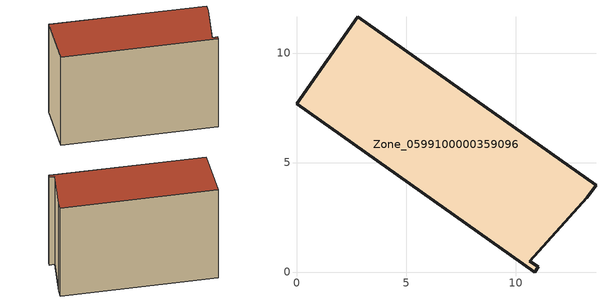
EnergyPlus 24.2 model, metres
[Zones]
Zone_0599100000359096
 floor ground (C_G): 13.26,3.38 10.65,0.5 11.04,0.24 10.87,0 0,7.68 2.8,11.65 13.67,3.97 z3.72
 wall outside (C_F): 10.87,0 11.04,0.24 10.65,0.5 13.26,3.38 13.67,3.97 2.8,11.65 0,7.68 10.87,0 z3.72:12.56
 roof outside (C_R): 13.26,3.38 13.67,3.97 2.8,11.65 0,7.68 10.87,0 11.04,0.24 10.65,0.5 z12.56
[BUILDING]
Pand.0599100000359096: North Axis=0; Terrain=City; Loads Convergence Tolerance Value=0.04; Temperature Convergence Tolerance Value=0.4; Solar Distribution=FullExterior; Maximum Number of Warmup Days=25; Minimum Number of Warmup Days=1
[Site:Location]
Rotterdam.The.Hague.AP_ZH_NLD Design_Conditions: Latitude=51.96; Longitude=4.45; Time Zone=1; Elevation=-4.5
[SITE:GROUNDTEMPERATURE:BUILDINGSURFACE]
18, 18, 18, 18, 18, 18, 18, 18, 18, 18, 18, 18
[MATERIAL] Thermal Absorptance=0.9; Solar Absorptance=0.7; Visible Absorptance=0.7
Name | Roughness | Thickness | Conductivity | Density | Specific Heat
G.TI.1992-2005 | MediumSmooth | 0.15 | 0.06 | 540 | 1210
F.TI.1992-2005 | Rough | 0.3 | 0.12 | 1920 | 840
R.TI.1992-2005 | MediumRough | 0.2 | 0.08 | 1500 | 1000
[CONSTRUCTION]
C_G: G.TI.1992-2005
C_F: F.TI.1992-2005
C_R: R.TI.1992-2005
[ZONE]
Zone_0599100000359096: Type=1; Multiplier=1; Ceiling Height=Autocalculate; Volume=Autocalculate; Floor Area=autocalculate; Part of Total Floor Area=Yes
[ZONEINFILTRATION:DESIGNFLOWRATE]
Infil_Zone_0599100000359096: Zone or ZoneList or Space or SpaceList=Zone_0599100000359096; Schedule=AlwaysOn; Design Flow Rate Calculation Method=Flow/Area; Flow Rate per Floor Area=0.0015; Constant Term Coefficient=1; Temperature Term Coefficient=0; Velocity Term Coefficient=0; Velocity Squared Term Coefficient=0
[HVACTEMPLATE:ZONE:IDEALLOADSAIRSYSTEM]
Zone_0599100000359096: Maximum Heating Supply Air Temperature=50; Minimum Cooling Supply Air Temperature=13; Maximum Heating Supply Air Humidity Ratio=0.0156; Minimum Cooling Supply Air Humidity Ratio=0.0077; Heating Limit=NoLimit; Cooling Limit=NoLimit; Dehumidification Control Type=ConstantSensibleHeatRatio; Cooling Sensible Heat Ratio=0.7; Dehumidification Setpoint=60; Humidification Control Type=None; Humidification Setpoint=30; Outdoor Air Method=None; Outdoor Air Flow Rate per Person=0.00944; Outdoor Air Flow Rate per Zone Floor Area=0; Outdoor Air Flow Rate per Zone=0; Demand Controlled Ventilation Type=None; Outdoor Air Economizer Type=NoEconomizer; Heat Recovery Type=None; Sensible Heat Recovery Effectiveness=0.7; Latent Heat Recovery Effectiveness=0.65
[ZONECONTROL:THERMOSTAT]
ThermostatControl_Zone_0599100000359096: Zone or ZoneList=Zone_0599100000359096; Control Type Schedule=DualSetpointControlType; Control 1=Thermostat_Zone_0599100000359096; Temperature Difference Between Cutout And Setpoint=0
[THERMOSTATSETPOINT:DUALSETPOINT]
Thermostat_Zone_0599100000359096: Heating Setpoint Temperature Schedule=HeatingSetpoint_Zone_0599100000359096; Cooling Setpoint Temperature Schedule=CoolingSetpoint_Zone_0599100000359096
[SCHEDULE:COMPACT]
HeatingSetpoint_Zone_0599100000359096: Through: 12/31, For: AllDays, Until: 24:00, 21
CoolingSetpoint_Zone_0599100000359096: Through: 12/31, For: AllDays, Until: 24:00, 24
DualSetpointControlType: Through: 12/31, For: AllDays, Until: 24:00, 4
AlwaysOn: Through: 12/31, For: AllDays, Until: 24:00, 1
